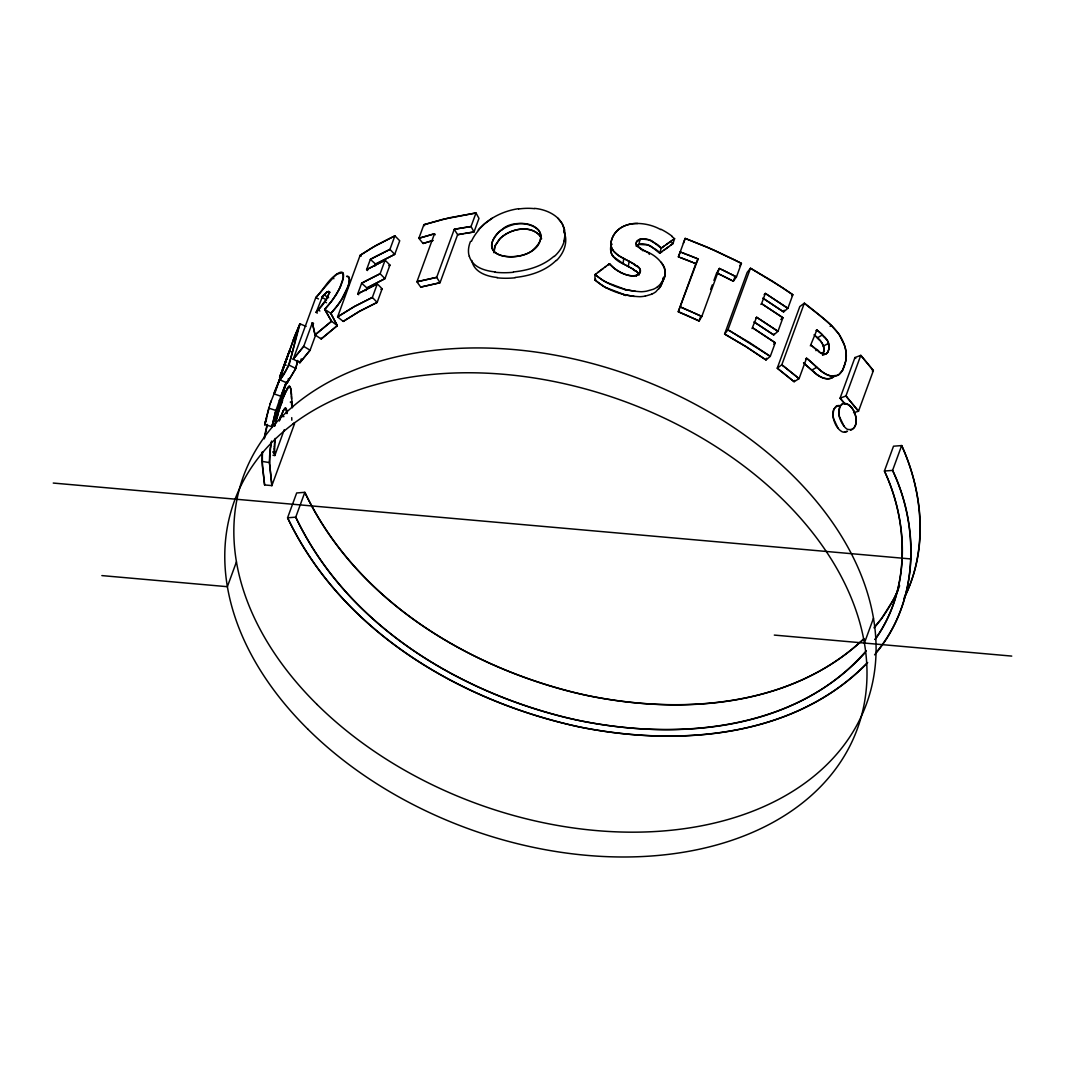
<?xml version="1.0" encoding="UTF-8"?>
<svg xmlns="http://www.w3.org/2000/svg" width="1065" height="1065" viewBox="0 0 1065 1065"><rect width="100%" height="100%" fill="white"/><g stroke="black" fill="none" stroke-linecap="round" stroke-linejoin="round"><path stroke-width="1.5" d="M596.001 273.891L595.095 274.584L594.869 279.909C607.25 290.599 623.664 296.15 639.879 296.696A27.717 18.957 12.8 0 0 645.137 296.097M819.531 369.608L806.551 358.213L799.07 378.634L794.131 381.709L777.25 368.184L799.802 306.574L804.341 303.179A330.669 226.805 20.1 0 1 811.37 308.61A331.308 227.231 20.1 0 1 818.213 314.162A331.748 227.537 20.1 0 1 824.896 319.82A331.987 227.71 20.1 0 1 831.406 325.584L839.114 334.29L844.439 345.3A29.66 18.811 64.4 0 1 845.357 348.202A26.532 16.494 64.8 0 1 845.903 351.064L846.063 359.211A30.872 18.318 66.3 0 1 845.677 361.647L842.655 370.021L838.954 374.534A24.588 14.604 65.1 0 1 837.396 375.439A24.575 14.604 64.2 0 1 835.666 376.012A26.106 15.469 63.3 0 1 833.789 376.238A26.918 15.869 62.2 0 1 831.792 376.145A25.427 14.91 61.4 0 1 829.741 375.732A25.387 14.75 60.7 0 1 827.625 374.973A26.785 15.416 60 0 1 825.442 373.908A29.78 16.867 59.1 0 1 823.258 372.577A34.772 19.29 58.3 0 1 821.088 371.073A42.307 22.698 57.3 0 1 819.491 369.795M262.363 451.773L262.349 465.791L264.599 484.948L271.881 485.587L294.433 423.977L294.206 422.619M275.183 438.421A20.115 4.38 -78.8 0 0 275.023 439.645A21.233 4.859 -78.5 0 0 274.73 442.042L274.624 452.838M609.42 264.732L609.5 263.734L607.702 265.079M274.81 441.948L275.076 439.592M626.327 265.465L623.052 263.734L623.757 258.515C616.755 255.414 608.448 248.717 611.563 240.118A45.369 32.336 3.3 0 1 612.095 238.507C619.67 219.403 645.789 221.014 660.713 229.614M270.856 443.506L269.458 462.583L271.881 485.587L269.458 462.583L262.123 461.411L264.599 484.948M822.686 354.512A21.207 13.139 62 0 0 823.152 353.407C825.801 346.884 821.075 340.467 816.096 336.593M629.548 267.182L628.297 266.516L629.135 261.338L628.124 260.805M636.431 246.388L636.284 244.204A5.352 3.861 9.1 0 1 636.204 243.313L636.67 241.595A5.871 4.247 9.7 0 1 637.988 240.184A9.492 6.949 10.8 0 1 639.905 239.252M636.377 246.002A5.964 4.313 9.7 0 1 637.11 245.376L639.027 244.444L639.919 239.279A8.786 6.443 10.8 0 1 641.37 238.933A9.625 7.109 11.1 0 1 642.887 238.786A11.835 8.893 11.4 0 1 646.002 238.999A16.547 12.554 11.4 0 1 649.051 239.825L657.611 244.697A31.883 24.349 11.1 0 1 659.235 246.148A38.26 29.248 11 0 1 661.179 248.185L659.768 253.204L650.768 246.095A19.17 14.67 11.1 0 0 647.986 244.897A15.815 11.995 11.4 0 0 644.977 244.138A11.356 8.533 11.4 0 0 641.915 243.885M322.788 295.977L326.982 291.97L328.925 291.85A10.41 2.383 -57.4 0 1 328.978 292.635L328.779 293.727A10.89 2.556 -56.7 0 1 328.406 294.992L326.942 298.2A11.329 2.623 -57.1 0 1 326.263 299.558M279.616 399.801L275.289 412.474L271.974 426.652L285.793 384.478L271.974 426.652L264.692 424.629L268.992 407.189M264.293 437.369L267.129 424.376M266.636 418.545L264.692 424.629L270.244 403.595M271.974 426.652L275.875 410.478L268.673 408.081M330.789 302.353A22.352 5.085 -54.6 0 0 332.16 300.57A19.396 4.659 -54.7 0 0 333.452 298.693A20.621 5.085 -54.7 0 0 335.009 296.296L336.447 293.94A24.535 6.51 -54.4 0 0 337.698 291.85L338.776 289.826A28.023 7.721 -54.1 0 0 339.828 287.816L343.329 277.725L342.863 272.893A24.828 6.603 -57 0 0 342.304 272.414A24.349 6.497 -57.8 0 0 341.612 272.174A23.829 6.39 -58.3 0 0 340.8 272.214A24.482 6.643 -59 0 0 339.881 272.454A26.039 7.175 -59.7 0 0 338.856 272.906A28.542 8.054 -60.5 0 0 337.751 273.532A32.11 9.305 -61.3 0 0 336.527 274.397M642.967 250.927L643.167 249.956L638.055 246.667M336.793 306.534A21.872 4.979 -54.7 0 0 338.137 304.763A19.117 4.633 -54.7 0 0 339.429 302.926A20.501 5.125 -54.7 0 0 341 300.543L347.949 286.645A32.283 9.092 -53.8 0 0 348.495 284.994L349.44 279.536L348.295 276.634A23.936 6.377 -57.7 0 0 347.616 276.368A23.257 6.23 -58.3 0 0 346.831 276.368A23.736 6.417 -58.9 0 0 346.618 276.407M636.391 276.301L636.59 275.342A7.561 5.445 11.8 0 0 637.842 274.783C642.222 272.627 640.078 267.302 636.63 265.531M287.75 380.791L287.097 382.987L295.777 368.477L297.654 360.556L295.777 368.477L287.097 382.987L280.175 379.952L289.054 365.095L299.971 323.827L306.081 326.383M280.428 379.073C291.837 366.466 293.368 341.785 299.971 323.827L294.033 337.964L275.023 392.772M649.251 254.415L649.477 253.47L647.107 252.139M274.45 426.146C278.631 412.767 281.32 397.951 289.254 386.276L291.078 389.417L292.409 407.762L292.076 402.397L290.239 402.104M280.175 379.952L280.934 377.343M280.548 378.647L281.44 375.599M287.364 382.109L287.617 381.23M281.187 376.464L281.959 373.868M288.136 379.473L288.402 378.594M281.706 374.734L282.225 373.003L283.969 373.735M264.692 424.629L266.383 419.304M280.508 377.676L279.629 377.356L285.66 362.1M672.028 236.643L674.571 238.68L672.96 243.632L663.894 250.195M674.478 238.986L672.068 240.45M281.426 372.417L279.629 377.356L289.361 351.091L291.118 351.77M285.939 361.261L289.361 351.091L287.51 356.003M844.385 366.054L846.063 359.211A26.678 15.855 66.2 0 0 846.249 356.615M280.561 397.139L286.272 382.175L279.296 400.693M279.283 420.995A29.088 4.553 -78.4 0 1 279.443 420.475L283.277 410.704L285.407 408.028A16.84 2.796 -80.5 0 1 285.819 408.161A18.518 3.062 -81.1 0 1 286.192 408.547A19.543 3.168 -82 0 1 286.472 409.359A22.032 3.448 -82.9 0 1 286.671 410.518M278.564 382.189L294.792 335.914L299.971 323.827M270.55 402.703L282.225 373.003L273.718 393.757L280.88 396.247M269.924 404.5L271.189 400.906M301.288 358.825L299.877 362.686L293.248 359.158L315.799 297.548L334.57 276.194M315.506 335.408L310.101 350.199L299.877 362.686L310.101 350.199L303.711 346.378L293.248 359.158L303.711 346.378L312.364 322.735L313.563 323.454M284.262 429.688L274.81 455.527L272.973 455.274M236.443 561.867L227.364 586.695L101.867 575.593M365.934 290.585L366.906 287.936L384.971 278.657L389.936 265.079L385.091 260.166L366.6 269.645L367.598 270.537M374.92 266.024L375.626 264.093L394.742 254.349L399.721 240.77L394.902 235.831L376.837 244.963L360.13 255.32L337.592 316.931L343.21 321.417L359.517 311.3L377.17 302.38L382.135 288.801L377.316 283.862L357.747 293.847L358.732 294.725M423.351 242.634L423.045 243.472L418.878 238.294L423.857 224.715L449.257 217.819L476.002 212.947L478.97 218.405L474.005 231.97L464.726 233.408M700.743 316.465L699.093 320.964L691.345 317.383M710.621 289.454L712.272 284.941M713.923 280.441L716.665 272.933L721.924 275.462M734.823 277.166L733.332 281.24L727.129 278.058M774.029 334.091L773.723 334.942L754.18 322.003L773.723 334.942L777.982 331.335L782.948 317.756L761.582 303.658L760.876 304.404M766.627 358.253L766.015 359.943L745.793 346.498L724.613 334.037L747.164 272.427L750.479 268.234L772.152 280.987L792.839 294.752L787.874 308.331L783.587 311.912L762.979 298.213L783.587 311.912L784.213 310.221M794.596 380.431L794.131 381.709L777.25 368.184L781.803 364.789L804.341 303.179C820.01 316.718 842.335 328.539 845.836 351.051A24.961 15.256 65.2 0 1 846.222 353.873A24.881 14.977 65.7 0 1 846.289 356.629M853.531 412.741L858.51 411.236L873.38 370.593L860.786 355.351L854.942 357.547L840.072 398.19L844.825 403.728M864.394 643.06L873.473 618.232M279.629 377.356L286.898 357.64M282.638 369.129L289.361 351.091M683.357 243.273L685.181 238.4L713.763 250.009L741.413 263.361L736.448 276.94L733.332 281.24L732.307 280.707M681.334 252.392L680.216 251.979L678.392 256.851L683.876 258.915M822.5 354.845L823.139 353.394M822.726 355.164L825.774 354.046A8.587 5.325 61.4 0 0 826.919 353.261A11.569 7.175 61.9 0 0 827.771 352.062L828.903 349.027A12.634 7.828 62 0 0 829.169 347.283L827.558 340.787L821.142 333.611M899.645 585.723C893.788 601.232 884.775 615.317 874.139 627.964M904.451 597.026C928.347 549.78 923.142 492.669 901.669 445.569L893.508 446.208L884.416 471.036C909.284 523.98 910.176 590.702 875.177 639.453M327.754 296.509L328.779 293.727A11.329 2.623 -57.1 0 0 328.978 292.622M898.048 590.316L893.775 599.142L881.447 618.752L874.285 627.152M903.866 598.77C927.908 551.018 923.328 493.321 901.669 445.569L892.577 470.397C920.586 528.986 918.176 604.321 874.565 654.829M338.776 289.826L339.775 287.843M326.236 299.518L316.145 312.391L317.343 313.097M336.447 293.94L337.658 291.863M717.344 271.815L717.85 270.976M718.023 270.683L719.381 268.433L720.459 268.952M875.004 639.373C910.082 590.622 909.017 524.087 884.416 471.036L892.577 470.397C919.761 528.28 918.403 602.284 875.989 652.645M334.969 296.296L330.749 302.18A24.468 5.072 -54.4 0 1 329.218 304.191A26.332 5.232 -54.3 0 1 327.661 306.041A26.971 5.139 -54.1 0 1 326.13 307.798A26.199 4.779 -53.9 0 1 324.652 309.422L331.548 321.244L337.299 325.624L321.177 338.976L315.04 334.903L312.364 322.735L315.04 334.903L331.548 321.244L324.705 309.276L330.749 302.18M827.771 352.062L825.774 354.046A7.628 4.726 60.8 0 1 824.363 354.272L820.596 352.928L813.021 346.777M739.669 265.784L741.413 263.361L734.597 259.86L706.694 246.934L685.181 238.4L678.392 256.851L679.497 257.264M659.009 288.788L662.257 283.237L663.655 277.193L660.859 286.112L655.774 291.85A27.331 19.569 15.7 0 1 651.7 294.14M320.991 338.177L321.177 338.976L337.299 325.624L330.829 313.363L332.267 311.779A25.946 4.979 -54.2 0 0 333.731 310.168A25.454 5.099 -54.4 0 0 335.249 308.344A23.789 4.939 -54.5 0 0 336.766 306.414L340.906 300.53A22.671 5.911 -54.5 0 0 342.517 298.16A24.775 6.576 -54.4 0 0 343.596 296.123A26.625 7.202 -54.3 0 0 344.727 294.073A28.542 7.868 -54.1 0 0 345.712 292.103A30.326 8.547 -53.8 0 0 346.618 290.173M657.385 286.911C662.816 282.731 666.89 275.089 664.613 268.18A20.182 14.83 16.6 0 0 664.014 266.703A22.738 16.814 15.8 0 0 663.242 265.252L662.27 263.787A24.229 18.105 14.5 0 0 661.072 262.19M336.753 306.361L332.267 311.779M660.659 283.849C672.587 271.136 658.609 255.866 645.923 251.486M541.592 238.813A24.841 16.494 -14.3 0 0 541.326 238.067C534.031 224.928 514.382 227.923 503.891 235.418A22.046 14.071 -21.1 0 0 501.961 236.829A23.457 14.79 -21.5 0 0 500.324 238.347L495.105 245.656L493.974 252.764M498.846 239.931L494.759 246.481L493.854 251.912M866.231 650.768C792.826 735.502 665.771 741.653 563.691 717.051C453.663 689.281 345.513 622.506 295.737 517.151L304.83 492.323L296.669 492.962L287.577 517.79C341.359 631.026 459.774 701.063 578.947 726.849C677.087 746.924 794.011 738.431 867.522 662.829M867.576 662.523C794.197 738.365 677.167 746.738 578.947 726.849C459.787 700.85 341.572 630.933 287.577 517.79L295.737 517.151C348.282 627.245 463.302 695.272 579.254 720.566C676.954 740.534 794.357 731.069 865.06 652.792M322.655 296.123L316.145 312.391L317.077 311.353M330.19 292.436L328.632 291.437L326.982 291.97L321.723 297.148L326.516 300.011M317.21 311.206L318.302 310.048A21.273 3.301 -55.7 0 0 319.034 309.196A23.084 3.634 -55.9 0 0 319.82 308.304A22.684 3.634 -56 0 0 320.632 307.372A20.621 3.355 -56.1 0 0 321.497 306.334M764.151 294.632L765.336 293.408L787.874 308.331L765.336 293.408L761.582 303.658L782.948 317.756L780.818 319.553M755.671 318.222L756.616 317.237L777.982 331.335L756.616 317.237L752.023 328.592M342.957 279.23A32.176 8.946 -54.2 0 0 343.263 277.805A31.404 8.627 -54.6 0 0 343.436 276.487A30.02 8.174 -54.9 0 0 343.489 275.303A28.223 7.628 -55.2 0 0 343.423 274.277A26.279 7.042 -55.8 0 0 343.196 273.519A24.362 6.497 -56.4 0 0 342.85 272.906C330.869 272.946 323.946 290.159 315.799 297.548L318.448 298.959M556.156 260.406C545.28 271.149 529.957 275.902 515.074 277.472M863.928 638.84C787.168 711.047 670.298 715.653 572.77 692.237C462.743 664.467 354.605 597.691 304.83 492.323C357.361 602.417 472.394 670.444 588.333 695.751C681.68 714.602 791.202 707.333 863.688 638.907M315.04 334.903L331.548 321.244M835.08 375.373A29.913 17.692 66.2 0 1 834.76 375.732L833.376 376.997A24.788 14.724 65 0 1 831.832 377.915A24.602 14.617 64.2 0 1 830.128 378.514A25.893 15.363 63.3 0 1 828.264 378.781A26.505 15.642 62.3 0 1 826.307 378.727A24.841 14.564 61.4 0 1 824.297 378.341A24.615 14.324 60.7 0 1 822.233 377.622A25.813 14.883 60 0 1 820.077 376.584A28.569 16.215 59.2 0 1 817.947 375.306L809.853 368.477M500.337 238.36C510.481 228.775 529.092 224.648 539.769 235.338A24.229 16.121 -15.7 0 1 540.621 236.63A24.482 16.268 -15 0 1 541.326 238.067M553.853 256.359C542.764 266.157 527.934 270.443 513.476 271.934M791.774 295.644L792.839 294.752L782.629 287.75L750.479 268.234L727.928 329.844L724.613 334.037L745.793 346.498L766.015 359.943L770.288 356.362L775.267 342.784L752.729 327.86L775.267 342.784L773.656 344.128M595.748 279.216L594.869 279.909L601.832 285.127M657.411 286.938A27.224 19.569 16.2 0 1 653.311 289.267L646.588 291.158A28.502 19.609 13.1 0 1 641.197 291.743C624.636 290.891 607.875 285.407 595.095 274.584L599.595 271.162M597.798 272.534L603.203 268.46M501.682 229.894L499.778 231.331A23.337 14.737 -21.5 0 0 498.047 232.822A24.269 15.203 -21.7 0 0 496.503 234.393C476.867 259.66 522.276 262.176 533.978 248.944C557.248 226.965 515.686 215.503 501.682 229.894C512.159 222.838 528.706 220.029 538.397 229.8A24.295 16.161 -15.7 0 1 539.289 231.105A24.402 16.215 -15 0 1 540.008 232.543A24.615 16.348 -14.3 0 1 540.514 234.06C544.841 265.265 467.149 264.04 499.778 231.331A22.099 14.125 -21.1 0 1 501.628 229.854M600.5 270.483L609.5 263.734L614.585 268.606A33.774 22.778 10.4 0 0 617.633 270.816C623.624 274.184 631.066 277.659 637.842 274.783A7.974 5.751 12 0 0 638.88 274.038A8.254 5.977 12.3 0 0 639.679 273.133A8.267 5.991 12.7 0 0 640.211 272.121A6.896 4.992 12.9 0 0 640.305 269.858A7.096 5.152 12.5 0 0 639.852 268.766A8.68 6.297 12.3 0 0 638.987 267.661L631.106 262.363M605 267.102L605.905 266.423M662.244 251.393L659.768 253.204A37.448 28.622 11 0 0 657.89 251.18M659.768 253.204L668.847 246.601M670.497 245.416L672.96 243.632L671.749 242.62M649.078 239.785A20.049 15.349 11.1 0 1 651.966 240.943L661.179 248.185L664.533 245.789M661.179 248.185L671.23 241.036M666.197 244.604L674.571 238.68M343.21 321.417L359.517 311.3L377.17 302.38L372.351 297.441L377.316 283.862L357.747 293.847L361.634 283.223L380.125 273.732L385.091 260.166L366.6 269.645L370.354 259.394L389.923 249.41L394.902 235.831L372.524 247.439L360.13 255.32L361.195 256.159M492.203 218.218L484.495 223.85L478.252 230.067C488.449 218.245 503.279 210.883 518.642 208.673M815.963 330.536L816.895 329.95L818.319 331.162M810.345 345.859L816.895 329.95L820.782 333.305M805.619 358.798L806.551 358.213C815.763 364.483 825.894 380.951 838.954 374.534A26.106 15.469 65.9 0 0 840.365 373.269A29.367 17.373 66.3 0 0 841.603 371.752A34.852 20.594 66.4 0 0 842.655 370.008M815.883 350.638L816.828 350.079L815.803 349.174M830.114 326.303L831.406 325.584M803.529 362.939L811.703 370.154L816.882 367.292M823.618 351.809A12.9 7.988 62.1 0 0 823.911 350.065A9.479 5.884 62 0 0 823.831 348.135A8.28 5.179 61.6 0 0 823.391 346.098L828.637 343.276M388.765 265.624L389.936 265.079M380.897 289.361L382.135 288.801M651.74 294.193L645.177 296.163M872.235 370.94L873.38 370.593L860.786 355.351L845.903 395.994L840.072 398.19L845.344 404.354M432.51 240.623L423.045 243.472L433.149 240.45M435.212 234.766L434.493 233.768L416.921 281.799L420.715 287.084L440.031 282.731L457.617 234.699L454.262 229.308L460.493 228.163M420.715 287.084L440.031 282.731L436.69 277.339L454.262 229.308L471.036 226.525L476.002 212.947L442.76 219.35L423.857 224.715L424.629 225.687M463.701 233.581L457.617 234.699L474.005 231.97L471.036 226.525L461.544 227.99M637.07 245.336A9.439 6.909 10.8 0 1 639 244.417L647.959 244.95L656.32 249.756A31.058 23.696 11.2 0 1 657.89 251.194M844.478 432.137C851.707 429.461 843.746 433.854 841.323 431.232A12.926 6.789 69.8 0 1 838.142 428.37C832.95 422.499 828.823 406.431 839.926 405.645M850.589 430.26C861.692 425.827 854.822 402.823 843.094 403.555A14.111 8.041 69.8 0 0 841.869 404.101C835.586 410.424 839.819 421.354 844.918 427.278A13.446 7.109 70.1 0 0 847.367 429.302C862.078 432.869 856.38 403.555 844.439 403.369A15.416 8.786 70.6 0 0 843.094 403.555L839.952 406.298L838.834 412.448A14.125 7.908 69.6 0 0 839.087 414.631M346.804 276.421L348.295 276.634A24.588 6.536 -57.1 0 1 348.801 277.153M637.682 223.49C626.726 222.918 614.478 228.815 611.563 240.118A32.975 23.497 3.4 0 0 611.164 241.755L611.19 246.481A18.451 13.126 4.9 0 0 611.576 247.759A17.679 12.554 5.3 0 0 612.122 249.01M839.473 405.579L838.581 405.539A15.323 8.733 70.6 0 0 837.263 405.765A14.178 8.081 69.9 0 0 836.052 406.311L833.709 409.559L833.016 414.671A14.191 7.948 69.6 0 0 833.256 416.828A15.336 8.44 69.9 0 0 833.709 419.038L838.128 428.41M293.061 423.857L294.433 423.977M53.25 483.057L910.682 558.925M774.308 635.086L1011.75 656.093M495.358 271.948C485.254 270.909 472.567 267.435 469.385 256.425M497.355 277.486C486.998 276.541 473.805 272.227 471.822 260.472M634.261 296.456L626.047 294.992M635.459 291.371L627.059 289.853M534.59 208.381C547.21 209.512 561.801 216.488 564.517 230.027A48.151 32.895 -9.1 0 1 563.758 241.262M272.76 451.946L274.584 452.212L274.81 455.527L274.637 453.038M280.734 416.122L283.956 416.615M649.051 239.838L641.37 238.933L636.67 241.595A8.334 6.004 9.1 0 0 636.204 243.313L636.284 244.204A5.698 4.114 9.9 0 0 636.657 245.096L639.519 247.786M623.984 294.486L605.998 287.657M624.955 289.334L606.531 282.398A50.96 32.243 10.6 0 1 604.294 281.2A59.014 36.916 11 0 1 602.151 279.909L595.095 274.584M293.301 340.028L294.646 340.507M680.216 251.979L685.82 254.096M682.465 252.818L690.293 255.826M680.588 257.663L688.243 260.619M686.938 254.522L694.739 257.61M684.968 259.341L692.596 262.363M691.411 256.266L698.068 258.981L678.272 311.726L690.04 316.811M689.335 261.045L695.844 263.694L698.068 258.981L695.858 258.063M693.674 262.802L695.844 263.694L678.272 311.726L699.093 320.964L701.808 316.478L719.381 268.433L729.032 273.146M284.834 364.656L286.152 365.202M692.543 312.205L680.495 307.013L701.808 316.478L693.874 312.804M716.665 272.933L726.09 277.526M721.538 269.472L736.448 276.94L730.097 273.678M722.962 275.981L731.282 280.175M289.054 365.095L295.777 368.477M612.841 250.195A18.491 13.006 6.6 0 0 613.693 251.34L618.552 255.507L625.102 259.221M623.757 258.515L627.458 260.446M625.781 259.567L634.74 264.36M629.135 261.338L630.413 262.003M612.442 255.573A19.05 13.446 6.4 0 0 613.214 256.638L624.356 264.426M625.022 264.772L632.237 268.633M626.979 265.811L628.297 266.516M630.214 267.541L633.768 269.512M623.052 263.734C615.344 260.685 607.449 252.512 611.789 243.818A46.434 33.095 3.4 0 0 611.257 245.429A33.734 24.042 3.3 0 0 610.857 247.067L610.844 251.793A18.637 13.259 4.8 0 0 611.204 253.057A17.746 12.607 5.3 0 0 611.723 254.295A17.453 12.341 6.1 0 0 612.495 255.56M643.553 250.182L646.322 251.699M644.352 250.608L645.137 251.047M621.041 272.68L614.585 268.606A36.889 25.094 9.9 0 1 611.789 266.263A37.515 25.733 9.2 0 1 609.433 263.761M632.557 268.819L637.269 272.014L639.16 274.943A7.122 5.152 13 0 0 638.707 273.878A8.587 6.217 12.4 0 0 637.895 272.773M323.88 294.805L328.632 297.707M318.302 310.048L319.886 311.007M817.947 375.213C822.286 378.275 828.623 380.418 833.376 376.997A26.479 15.695 66 0 0 834.747 375.705M332.719 277.965L333.891 278.711M326.476 302.713L324.918 301.714L326.942 298.2A12.074 2.756 -57 0 0 327.74 296.523M324.705 309.276L330.829 313.363L337.299 325.624M635.592 270.67L637.962 272.747M814.299 372.417L811.703 370.154M812.675 346.484L811.277 345.286L815.457 348.881M818.666 331.468L822.539 334.836L817.467 337.791L814.033 334.809M803.649 363.059L809.227 367.918M814.725 335.408L815.763 336.3M557.914 218.179L562.24 223.796L564.517 230.027M854.942 357.547L855.754 358.466M844.119 426.386L839.513 416.868A15.429 8.48 69.9 0 1 839.114 414.644M328.632 291.437L328.965 292.649M565.302 235.511L563.851 230.799L565.542 237.082A49.256 33.787 -7.3 0 1 564.29 248.385A48.378 33.215 -7 0 1 556.502 260.566M286.951 413.633L285.407 408.028A18.038 2.982 -80 0 0 284.927 408.281A20.834 3.421 -79.7 0 0 284.408 408.853A24.229 3.887 -79.1 0 0 283.836 409.812A27.823 4.34 -78.6 0 0 283.25 410.957M280.015 419.024L279.882 416.987M564.157 241.289A47.353 32.509 -7.1 0 1 554.226 256.545M513.397 272.281A56.765 29.607 -13 0 1 495.119 272.241M469.292 256.465A47.366 27.93 -25.5 0 1 470.517 241.382M471.449 241.316A48.151 28.036 -27.5 0 1 478.691 230.173M518.628 208.993A56.871 42.294 -24.3 0 1 534.484 208.647M514.994 277.805A54.248 28.449 -13.2 0 1 497.102 277.792M498.793 239.918A24.535 15.376 -21.7 0 1 500.297 238.334M844.332 366.001A63.434 37.248 67 0 1 843.533 368.051A44.73 26.372 66.6 0 1 842.655 370.008M817.933 375.386A33.268 18.518 58.4 0 1 815.83 373.855A40.43 21.779 57.4 0 1 814.259 372.59M818.626 350.864A27.078 15.016 56.2 0 1 817.015 349.493M824.363 354.272A8.946 5.498 59.8 0 1 822.5 353.846A13.153 7.908 58.5 0 1 820.596 352.821M820.596 352.874A19.463 11.489 57.8 0 1 818.519 351.41M823.378 346.098A8.56 5.418 61.3 0 0 822.34 343.662A11.316 7.282 61.2 0 0 820.902 341.519A16.494 10.903 61.5 0 0 819.158 339.469M827.785 352.076A20.701 12.82 62.1 0 0 828.424 350.625A22.565 13.925 62.4 0 0 828.863 349.001L829.169 347.27A9.359 5.804 61.9 0 0 829.089 345.326A8.294 5.192 61.6 0 0 828.61 343.276A8.746 5.538 61.3 0 0 827.532 340.813A11.742 7.561 61.2 0 0 826.054 338.63A17.24 11.396 61.5 0 0 824.257 336.567M823.631 351.823A23.084 14.284 62.2 0 1 823.125 353.394M822.406 335.142A25.84 17.399 62 0 1 824.124 336.793M817.334 338.124A24.681 16.561 61.9 0 1 819.012 339.722M636.59 275.329A7.708 5.511 11.2 0 1 634.74 275.768A10.197 7.149 10.7 0 1 632.743 275.822A13.139 9.119 10.6 0 1 630.706 275.689A16.894 11.555 10.5 0 1 628.696 275.316A21.886 14.75 10.6 0 1 624.769 274.211A25.414 17 10.8 0 1 621.081 272.64M612.841 250.195A18.052 12.753 6.1 0 1 612.135 248.997M660.966 229.255A66.296 55.38 8.2 0 1 672.321 236.377M639.013 244.417A8.959 6.603 11.1 0 1 641.915 243.938M637.922 246.761A7.655 5.578 8.1 0 1 636.497 245.136M642.794 250.342A37.275 24.921 13.9 0 1 640.691 249.143M640.917 248.944A24.921 17.2 12.7 0 1 639.333 247.919M626.939 290.279A65.205 37.954 11.9 0 1 624.809 289.747M601.752 285.18A57.031 35.784 11 0 0 603.802 286.485A49.123 31.244 10.6 0 0 605.905 287.736M625.887 295.511A62.289 36.45 11.9 0 1 623.81 294.992M332.213 311.938A25.134 4.633 -53.9 0 1 330.762 313.536M334.623 275.995A42.121 13.006 -63 0 1 335.235 275.449M335.302 275.209A37.222 11.236 -62.4 0 1 336.593 274.171M343.05 279.15A32.07 9.026 -53.9 0 1 342.637 280.694A31.551 8.879 -53.9 0 1 342.078 282.358A31.311 8.826 -53.8 0 1 340.654 285.913M340.733 285.886A29.687 8.36 -53.8 0 1 339.855 287.803M338.843 289.787A26.239 7.109 -54.3 0 1 337.725 291.837M336.62 293.9A22.605 5.897 -54.5 0 1 335.116 296.296M346.524 290.226A32.083 9.053 -53.8 0 0 347.296 288.402A32.056 9.026 -53.9 0 0 347.936 286.671L348.495 285.007A32.762 9.212 -53.9 0 0 348.907 283.45M348.841 283.516A32.802 9.119 -54.2 0 0 349.147 282.079A31.95 8.76 -54.6 0 0 349.32 280.787A30.446 8.28 -54.9 0 0 349.4 279.576A28.489 7.708 -55.2 0 0 349.347 278.537A26.372 7.056 -55.9 0 0 349.12 277.779A24.295 6.483 -56.2 0 0 348.814 277.126M324.905 301.701A9.292 1.917 -57.2 0 1 324.093 302.899A11.688 2.303 -57 0 1 323.241 304.058A14.604 2.702 -56.8 0 1 322.389 305.149A17.706 3.022 -56.4 0 1 321.537 306.188M291.73 417.626A78.544 1.677 88.5 0 1 291.823 420.196M262.23 461.225A53.237 16.161 -74 0 1 262.203 457.804A51.466 15.176 -74.5 0 1 262.349 454.116M269.591 462.383A50.854 15.296 -74.2 0 1 269.551 459.042A49.23 14.457 -74.6 0 1 269.645 455.527M283.849 391.254A52.198 4.713 -86.8 0 1 283.956 392.492M267.475 424.602A40.923 6.949 -76.5 0 0 266.436 428.929A42.68 8.254 -76.5 0 0 265.571 432.976A45.782 10.051 -76.3 0 0 264.719 437.063M264.333 438.847A47.579 11.489 -76 0 1 264.639 437.143M262.323 454.156A50.255 14.417 -74.8 0 1 262.443 452.252M269.685 455.461A48.165 13.712 -75 0 1 269.964 451.693M269.911 451.746A47.712 13.219 -75.3 0 1 270.35 447.766M270.55 447.553A47.06 12.208 -75.7 0 1 271.162 443.24M271.149 443.24A46.194 11.156 -76.1 0 1 271.522 441.043M275.728 421.98A37.448 4.939 -76.2 0 1 276.86 417.919M274.89 425.867A38.673 5.698 -76.4 0 1 275.848 422.193M276.887 418.226A38.646 4.42 -75.8 0 1 278.018 414.418M278.005 413.593A42.174 4.566 -75.6 0 1 279.23 409.719A48.577 5.099 -75.5 0 1 280.441 406.098M280.414 406.258A57.191 5.764 -75.3 0 1 281.599 402.876M281.493 403.515A68.36 6.403 -75 0 1 282.638 400.347M282.984 398.257A63.141 6.23 -75.3 0 1 284.115 395.288M283.996 395.94A54.621 5.658 -75.6 0 1 285.074 393.265A48.218 5.192 -76 0 1 286.086 390.908M286.046 391.121A43.732 4.806 -76.2 0 1 287.004 389.151M287.071 388.712A40.457 4.713 -77.1 0 1 287.923 387.327A38.54 4.699 -78.2 0 1 288.642 386.502A38.42 4.806 -79.3 0 1 289.267 386.196A40.084 5.059 -80.5 0 1 289.826 386.395A39.392 4.912 -81.7 0 1 290.292 387.114M290.292 387.167A39.871 4.819 -82.9 0 1 290.665 388.379A41.841 4.779 -84.1 0 1 290.958 390.136M290.931 390.509A45.276 4.686 -85.5 0 1 291.171 392.639M291.211 392.599A50.068 4.619 -86.6 0 1 291.397 395.048M291.344 396.02A55.194 4.273 -87.9 0 1 291.504 398.749M291.411 401.612A64.126 3.515 -89.5 0 1 291.544 404.527M273.692 453.584A60.066 20.541 -72.6 0 1 273.559 451.733M286.951 411.316A31.923 4.433 -84.6 0 1 287.111 412.834M286.698 410.424A26.039 3.861 -83.8 0 1 286.884 411.769M282.664 411.929A31.258 4.872 -78.6 0 1 283.277 410.664M282.651 412.128A34.493 5.298 -78.4 0 0 282.025 413.579A37.728 5.724 -78.2 0 0 281.4 415.11A40.71 6.084 -78.1 0 0 280.747 416.854M280.108 418.425A37.169 5.605 -78.2 0 1 280.761 416.588M279.443 420.462A32.589 5.005 -78.3 0 1 280.108 418.492M274.69 442.095A23.483 5.711 -78.1 0 0 274.504 444.411A27.144 6.936 -77.7 0 0 274.397 446.594M274.277 448.778A31.684 8.666 -76.8 0 1 274.291 446.741M274.184 450.908A40.883 12.154 -75.5 0 1 274.131 448.977M634.367 264.772A28.968 21.806 9.2 0 1 636.231 265.904M633.409 269.898A27.89 20.98 9.2 0 1 635.219 271.016M339.602 315.573L337.592 316.931L354.286 306.574L372.351 297.441L354.286 306.574L339.602 315.573M375.106 256.758L370.354 259.394L375.626 264.093L394.742 254.349L389.923 249.41L375.106 256.758M366.12 280.734L361.634 283.223L366.906 287.936L384.971 278.657L380.125 273.732L366.12 280.734M419.836 237.988L418.878 238.294L434.493 233.768L419.836 237.988M418.132 281.493L416.921 281.799L436.69 277.339L418.132 281.493M730.683 331.375L727.928 329.844L749.6 342.597L770.288 356.362L730.683 331.375M782.908 365.628L781.803 364.789L799.07 378.634L782.908 365.628M846.728 396.939L845.903 395.994L858.51 411.236L846.728 396.939M307.971 729.285A331.668 227.471 20.1 0 0 851.627 742.465A331.668 227.471 20.1 0 0 478.039 372.883A331.668 227.471 20.1 0 0 307.971 729.285M317.05 704.471A331.668 227.471 20.1 0 0 860.706 717.637A331.668 227.471 20.1 0 0 487.131 348.055A331.668 227.471 20.1 0 0 317.05 704.471"/></g></svg>
